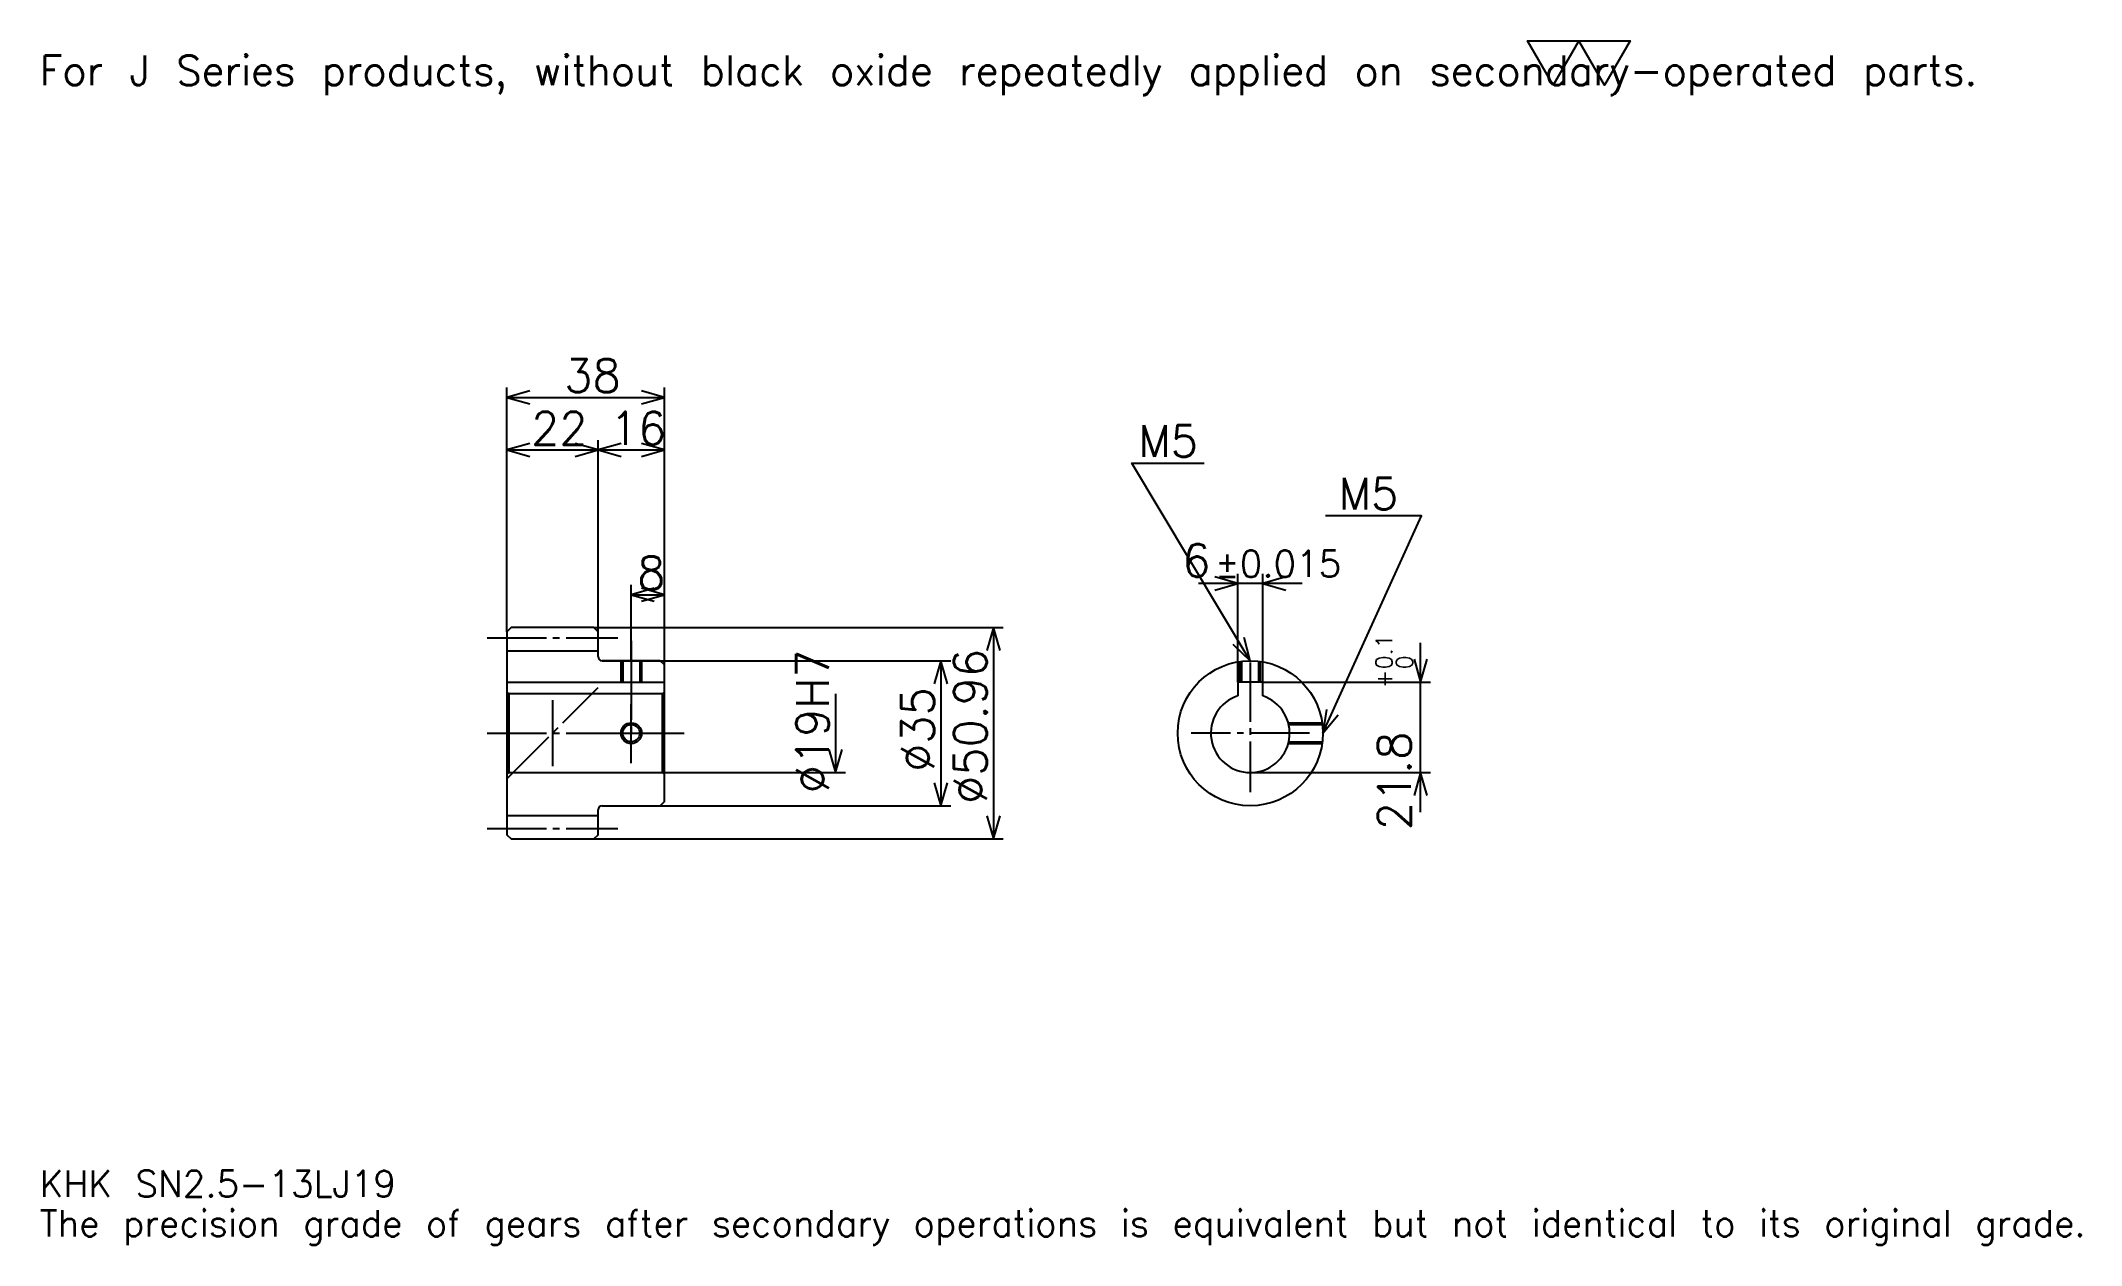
# Model space of a CAD drawing. Extents: x 16 to 508, y 6 to 296.
import ezdxf

# ---------------------------------------------------------------- set-up
doc = ezdxf.new("R2010")
doc.units = 0
doc.linetypes.add('DASHDOT', pattern=[19.04348, 14.282609, -1.586957, 1.586957, -1.586957])
doc.layers.get('0').update_dxf_attribs({"linetype": 'CONTINUOUS'})
doc.layers.add('DASHDOT', color=6, linetype='DASHDOT')
doc.styles.add('KANJI', font='TXT', dxfattribs={"bigfont": 'BIGFONT'})

msp = doc.modelspace()

# ---------------------------------------------------------------- linework, layer by layer
at = {"color": 5}
for p, q in [((128.543472, 154.817917), (128.543472, 212.741821)), ((166.543472, 154.817917), (166.543472, 212.741821)), ((128.543472, 210.361389), (166.543472, 210.361389)), ((128.543472, 197.665741), (150.543472, 197.665741)), ((150.543472, 154.817917), (150.543472, 200.046173)), ((150.543472, 197.665741), (166.543472, 197.665741)), ((304.82608, 141.636948), (304.82608, 167.821732)), ((310.82608, 141.636948), (310.82608, 167.821732)), ((158.543472, 154.817917), (158.543472, 165.133133)), ((158.543472, 162.752701), (166.543472, 162.752701)), ((320.347839, 165.441284), (295.304321, 165.441284)), ((128.543472, 153.817917), (128.543472, 154.817917)), ((149.543472, 154.817917), (166.543472, 154.817917)), ((150.543472, 153.817917), (150.543472, 154.817917)), ((158.543472, 146.836945), (158.543472, 154.817917)), ((158.543472, 146.836945), (158.543472, 154.817917)), ((166.543472, 154.817917), (248.271729, 154.817917)), ((166.543472, 145.836945), (166.543472, 154.817917)), ((245.891296, 154.817917), (245.891296, 103.855972)), ((348.913025, 110.315208), (348.913025, 151.158691)), ((151.543472, 146.836945), (166.543472, 146.836945)), ((166.543472, 146.836945), (235.57608, 146.836945)), ((233.195648, 146.836945), (233.195648, 111.836945)), ((207.804337, 138.836945), (207.804337, 119.836945)), ((310.82608, 141.636948), (351.293457, 141.636948)), ((166.543472, 119.836945), (210.184769, 119.836945)), ((307.82608, 119.836945), (351.293457, 119.836945)), ((151.543472, 111.836945), (166.543472, 111.836945)), ((166.543472, 111.836945), (235.57608, 111.836945)), ((149.543472, 103.855972), (166.543472, 103.855972)), ((166.543472, 103.855972), (248.271729, 103.855972))]:
    msp.add_line(p, q, dxfattribs=at)
at = {"color": 4}
for p, q in [((128.543472, 149.192917), (150.543472, 149.192917)), ((128.543472, 141.636948), (166.543472, 141.636948)), ((129.043472, 138.836945), (129.043472, 119.836945)), ((166.043472, 138.836945), (166.543472, 139.336945)), ((166.043472, 119.836945), (166.543472, 119.336945)), ((128.543472, 109.480972), (150.543472, 109.480972))]:
    msp.add_line(p, q, dxfattribs=at)
at = {"color": 7}
msp.add_line((139.543472, 137.271729), (139.543472, 121.402161), dxfattribs=at)
msp.add_lwpolyline([(380.869568, 285.652161), (374.68045, 296.379974), (399.436951, 296.379974), (393.247833, 285.652161), (387.058685, 296.379974), (380.869568, 285.652161)], dxfattribs=at)
at = {"color": 5}
for points in [[(134.097824, 211.948364), (128.543472, 210.361389), (134.097824, 208.774445)], [(160.98912, 208.774445), (166.543472, 210.361389), (160.98912, 211.948364)], [(134.097824, 199.252701), (128.543472, 197.665741), (134.097824, 196.078781)], [(144.98912, 196.078781), (150.543472, 197.665741), (144.98912, 199.252701)], [(156.097824, 199.252701), (150.543472, 197.665741), (156.097824, 196.078781)], [(160.98912, 196.078781), (166.543472, 197.665741), (160.98912, 199.252701)], [(307.82608, 146.836945), (279.260864, 194.445648), (296.717407, 194.445648)], [(325.32608, 129.336945), (349.130432, 181.749985), (325.960876, 181.749985)], [(164.097824, 164.339661), (158.543472, 162.752701), (164.097824, 161.165741)], [(160.98912, 161.165741), (166.543472, 162.752701), (160.98912, 164.339661)], [(299.271729, 163.85434), (304.82608, 165.441284), (299.271729, 167.028244)], [(316.380432, 167.028244), (310.82608, 165.441284), (316.380432, 163.85434)], [(247.478256, 149.263565), (245.891296, 154.817917), (244.304337, 149.263565)], [(303.607605, 150.783279), (307.82608, 146.836945), (306.329193, 152.416245)], [(234.782608, 141.282593), (233.195648, 146.836945), (231.608688, 141.282593)], [(347.32608, 147.191284), (348.913025, 141.636948), (350.5, 147.191284)], [(326.177979, 135.050385), (325.32608, 129.336945), (329.06781, 133.737915)], [(206.217377, 125.391296), (207.804337, 119.836945), (209.391296, 125.391296)], [(350.5, 114.2826), (348.913025, 119.836945), (347.32608, 114.2826)], [(231.608688, 117.391296), (233.195648, 111.836945), (234.782608, 117.391296)], [(244.304337, 109.410324), (245.891296, 103.855972), (247.478256, 109.410324)]]:
    msp.add_lwpolyline(points, dxfattribs=at)
at = {"color": 4}
for points in [[(150.543472, 147.836945), (150.543472, 153.817917), (149.543472, 154.817917), (129.543472, 154.817917), (128.543472, 153.817917), (128.543472, 119.336945)], [(151.543472, 111.836945), (165.543472, 111.836945), (166.543472, 112.836945), (166.543472, 145.836945), (165.543472, 146.836945), (151.543472, 146.836945)], [(156.043472, 146.836945), (156.043472, 141.636948)], [(156.47847, 146.836945), (156.47847, 141.636948)], [(160.608475, 146.836945), (160.608475, 141.636948)], [(161.043472, 146.836945), (161.043472, 141.636948)], [(305.32608, 141.636948), (305.32608, 146.657455)], [(305.761078, 141.636948), (305.761078, 146.714676)], [(309.891083, 141.636948), (309.891083, 146.714676)], [(310.32608, 141.636948), (310.32608, 146.657455)], [(128.543472, 119.336945), (129.043472, 119.836945), (166.043472, 119.836945), (166.043472, 138.836945), (129.043472, 138.836945), (128.543472, 139.336945)], [(310.82608, 138.35083), (310.82608, 141.636948), (304.82608, 141.636948), (304.82608, 138.35083)], [(316.991211, 131.836945), (325.146606, 131.836945)], [(317.098938, 131.401947), (325.203796, 131.401947)], [(316.991211, 126.836945), (325.146606, 126.836945)], [(317.098938, 127.271942), (325.203796, 127.271942)], [(128.543472, 119.336945), (128.543472, 104.855972), (129.543472, 103.855972), (149.543472, 103.855972), (150.543472, 104.855972), (150.543472, 110.836945)]]:
    msp.add_lwpolyline(points, dxfattribs=at)
for centre, radius in [((307.82608, 129.336945), 17.5), ((158.543472, 129.336945), 2.065)]:
    msp.add_circle(centre, radius, dxfattribs=at)
at = {"color": 7}
msp.add_circle((158.543472, 129.336945), 2.5, dxfattribs=at)
at = {"color": 4}
for centre, radius, start, end in [((151.543472, 147.836945), 1, 180, 270), ((307.82608, 129.336945), 9.5, 108.40848033, 71.59151967), ((151.543472, 110.836945), 1, 90, 180)]:
    msp.add_arc(centre, radius, start, end, dxfattribs=at)
at = {"layer": 'DASHDOT', "color": 7}
for p, q in [((123.7826, 152.317917), (155.304337, 152.317917)), ((158.543472, 146.836945), (158.543472, 129.336945)), ((307.82608, 146.397812), (307.82608, 115.076073)), ((128.543472, 118.336945), (150.543472, 140.336945)), ((123.7826, 129.336945), (171.304337, 129.336945)), ((322.086945, 129.336945), (293.565216, 129.336945)), ((123.7826, 106.355972), (155.304337, 106.355972))]:
    msp.add_line(p, q, dxfattribs=at)
for points in [[(158.543472, 151.597809), (158.543472, 136.876068)], [(158.543472, 122.076073), (158.543472, 136.597809)], [(151.282608, 129.336945), (165.804337, 129.336945)]]:
    msp.add_lwpolyline(points, dxfattribs=at)

# ---------------------------------------------------------------- texts
at = {"color": 7, "style": 'KANJI'}
for s, height, p in [('For J Series products, without black oxide repeatedly applied on secondary-operated parts.', 7.141304, (15.869565, 285.652161)), ('38', 7.934783, (142.385864, 211.630951)), ('22', 7.934783, (134.385864, 198.935303)), ('16', 7.934783, (153.385864, 198.935303)), ('M5', 7.617392, (280.847839, 196.032593)), ('M5', 7.617392, (329.134766, 183.336945)), ('6', 7.934783, (291.447113, 167.028244)), ('%%p0.015', 6.347826, (299.301575, 167.028244)), ('8', 7.934783, (159.964661, 164.022263)), ('KHK SN2.5-13LJ19', 6.347826, (15.869565, 17.456522)), ('The precision grade of gears after secondary operations is equivalent but not identical to its original grade.', 6.347826, (15.869565, 7.934783))]:
    msp.add_text(s, height=height, dxfattribs=at).set_placement(p)
for s, height, p in [('%%c19H7', 7.934783, (206.217377, 114.855965)), ('%%c50.96', 7.934783, (244.304337, 112.277161)), ('0.1', 3.967391, (342.089111, 144.720398)), ('+', 3.967391, (342.089111, 140.276917)), ('0', 3.967391, (347.008698, 144.720398)), ('%%c35', 7.934783, (231.608688, 120.013573)), ('21.8', 7.934783, (346.532593, 105.932037))]:
    msp.add_text(s, height=height, rotation=90, dxfattribs=at).set_placement(p)

doc.saveas('drawing.dxf')
